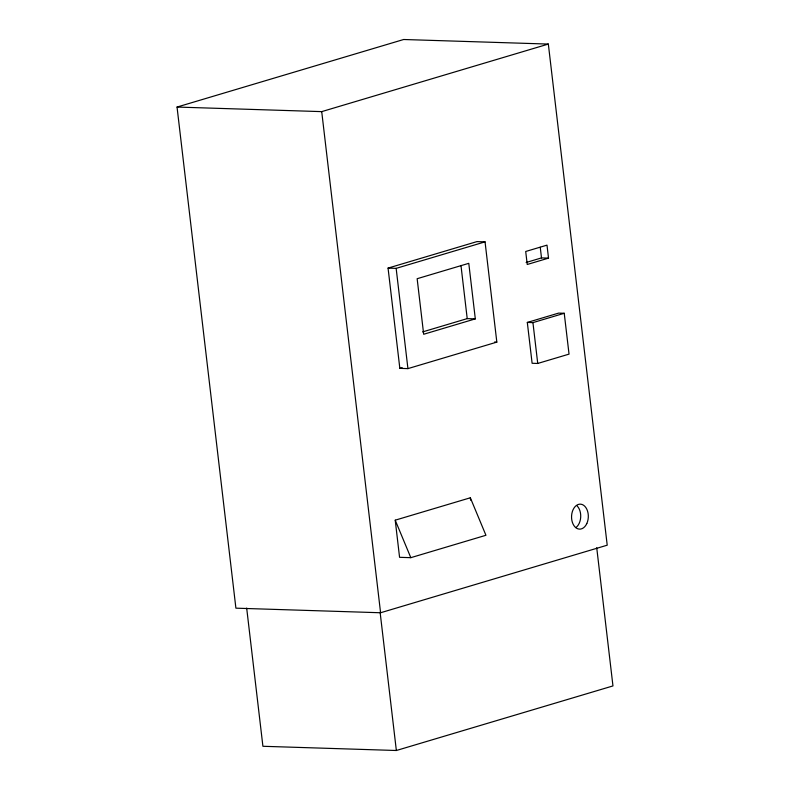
<?xml version="1.0" encoding="UTF-8"?>
<svg xmlns="http://www.w3.org/2000/svg" width="790" height="790" viewBox="0 0 790 790"><rect width="100%" height="100%" fill="white"/><g stroke="black" fill="none" stroke-linecap="round" stroke-linejoin="round"><path stroke-width="1.19" d="M177.039 107.055L403.66 39.5L548.339 44.072L607.214 545.189L380.582 612.754L235.904 608.172L177.039 107.055L321.718 111.627L548.339 44.072M388.058 268.106L476.963 241.602L485.05 241.858L496.831 342.119L407.926 368.614L399.839 368.367L388.058 268.106L396.155 268.363L485.05 241.858M526.13 262.497L541.496 257.915L548.527 258.132L546.996 245.137L525.706 251.487L527.236 264.482L548.527 258.132M422.62 331.909L467.216 318.617L475.313 318.874L468.786 263.327L417.15 278.712L423.677 334.269L475.313 318.874M527.315 322.438L558.619 313.107L564.238 313.284L569.037 354.127L537.733 363.459L532.114 363.281L527.315 322.438L532.934 322.616L564.238 313.284M399.839 368.367L402.179 367.666M395.217 520.176L470.336 497.789L485.939 535.274L410.81 557.671L399.572 557.315L395.217 520.176L410.81 557.671M246.678 608.083L262.912 746.283L396.353 750.5L612.961 685.927L596.726 547.727M494.51 342.05L496.831 342.119M540.251 247.28L541.496 257.915M532.934 322.616L537.733 363.459M460.975 265.479L467.216 318.617M470.336 497.789L470.623 500.179M396.155 268.363L407.926 368.614M321.718 111.627L380.582 612.754M380.118 612.299L396.353 750.5M577.174 505.995A12.502 8.384 -88.2 0 1 575.88 527.592M586.802 523.563A12.502 8.384 -88.2 0 0 580.689 504.168A12.502 8.384 -88.2 0 0 572.325 522.19A12.502 8.384 -88.2 0 0 586.802 523.563"/></g></svg>
